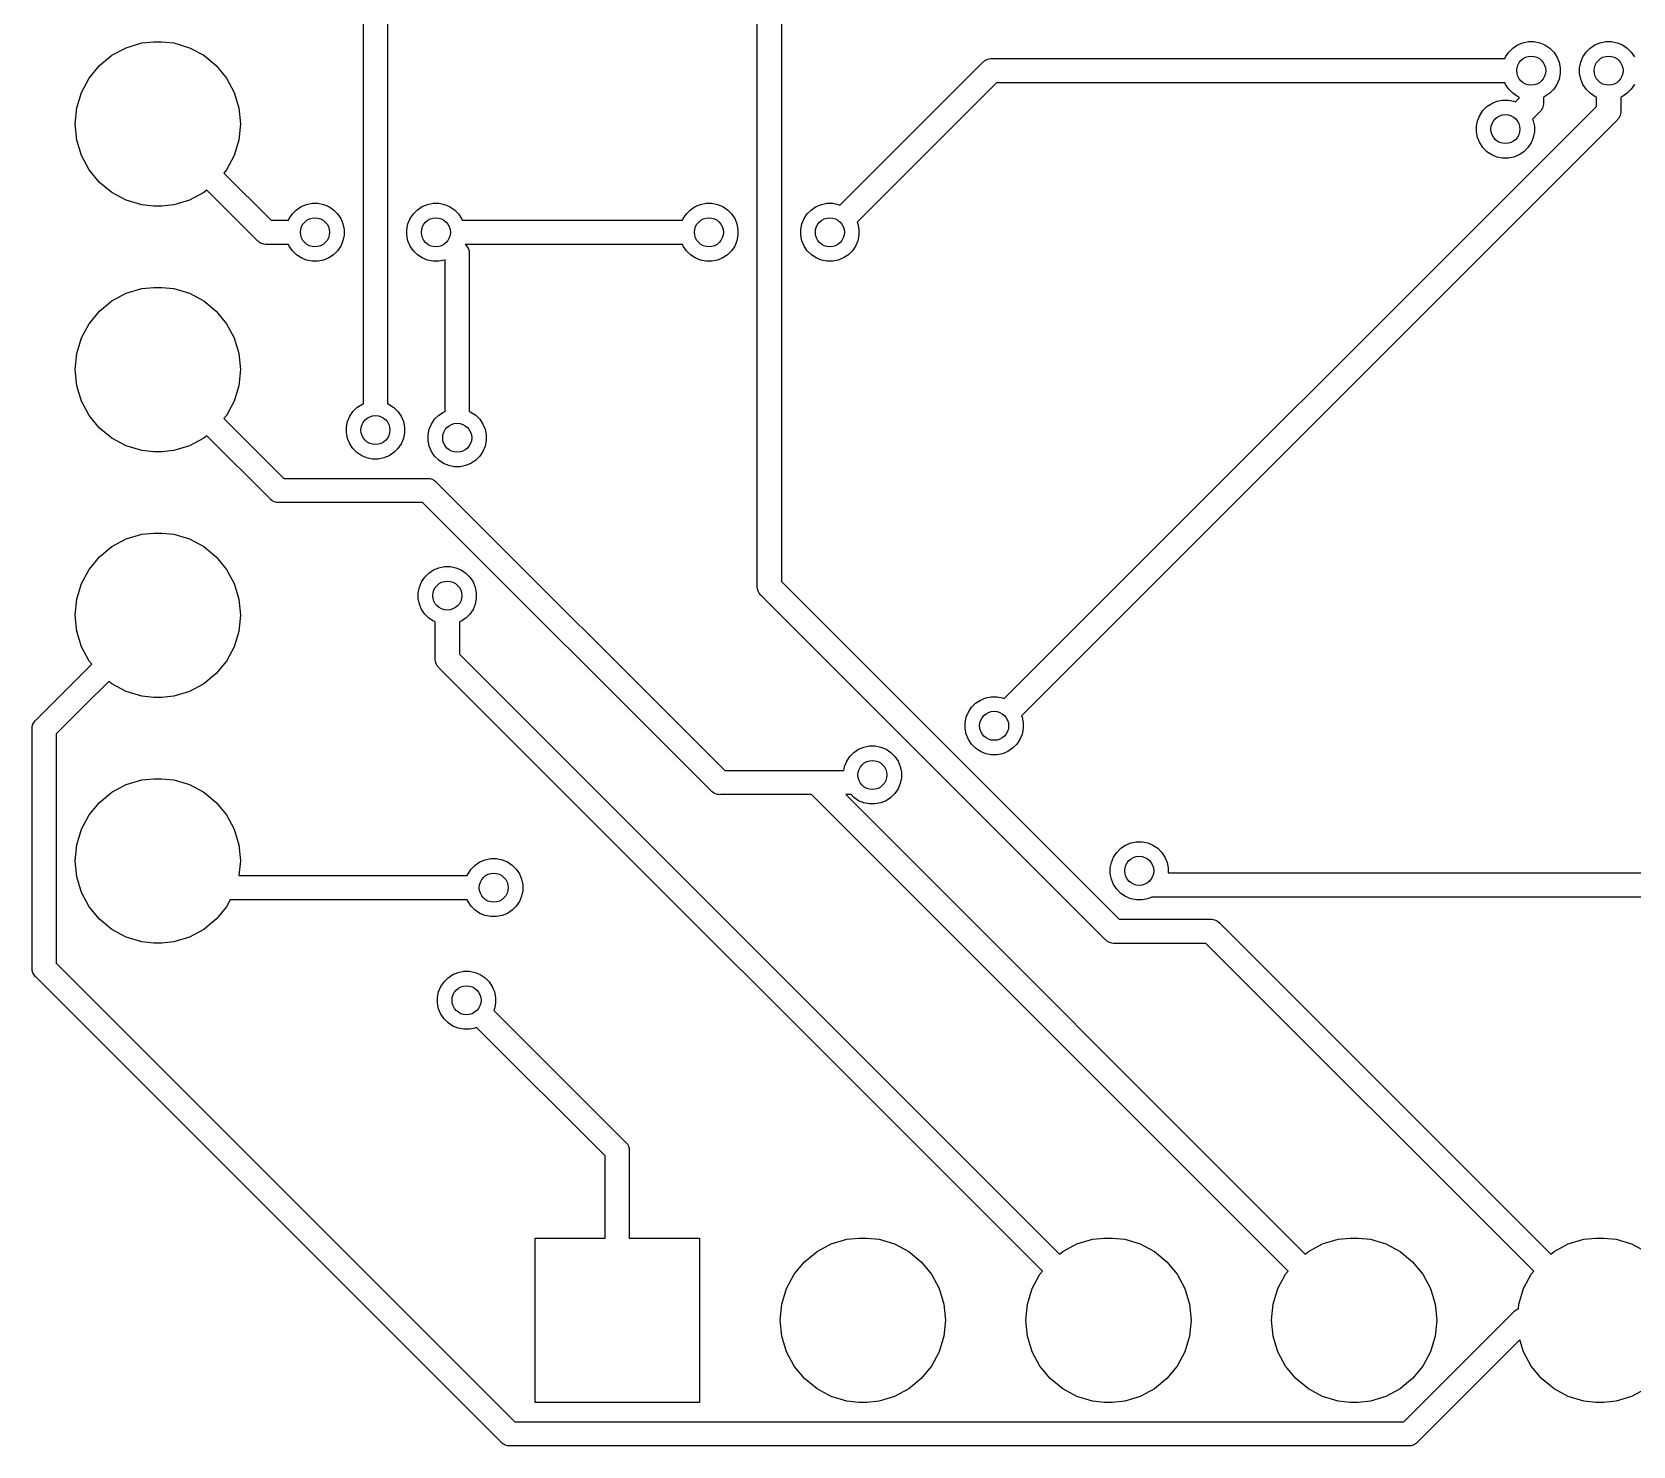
# Model space of a CAD drawing. Extents: x 0.8 to 4.31, y -4.31 to -0.81.
# Drawn here: x 0.805 to 1.457, y -4.313 to -3.737 of the extents above; entities that cross this region are included whole.
import ezdxf

# ---------------------------------------------------------------- set-up
doc = ezdxf.new("R2010")
doc.units = 0
doc.header["$MEASUREMENT"] = 0
doc.layers.add('BLACK', color=7, linetype='CONTINUOUS')

msp = doc.modelspace()

# ---------------------------------------------------------------- linework, layer by layer
at = {"layer": 'BLACK', "linetype": 'CONTINUOUS'}
for p, q in [((1.10033, -3.96288), (1.10033, -3.57596)), ((1.11017, -3.58064), (1.11017, -3.96108)), ((0.939961, -3.88866), (0.939961, -3.64197)), ((0.949803, -3.64665), (0.949803, -3.88866)), ((0.832522, -3.75103), (0.837617, -3.74684)), ((0.837617, -3.74684), (0.843431, -3.74374)), ((0.843431, -3.74374), (0.849739, -3.74182)), ((0.849739, -3.74182), (0.854656, -3.74134)), ((0.854656, -3.74134), (0.857943, -3.74134)), ((0.857943, -3.74134), (0.862859, -3.74182)), ((0.862859, -3.74182), (0.869168, -3.74374)), ((0.869168, -3.74374), (0.874981, -3.74684)), ((0.874981, -3.74684), (0.880077, -3.75103)), ((1.40489, -3.74749), (1.40618, -3.74556)), ((1.40618, -3.74556), (1.40783, -3.74391)), ((1.40783, -3.74391), (1.40976, -3.74262)), ((1.40976, -3.74262), (1.41191, -3.74173)), ((1.41191, -3.74173), (1.41419, -3.74128)), ((1.41419, -3.74128), (1.41652, -3.74128)), ((1.41652, -3.74128), (1.4188, -3.74173)), ((1.4188, -3.74173), (1.42095, -3.74262)), ((1.42095, -3.74262), (1.42288, -3.74391)), ((1.42288, -3.74391), (1.42453, -3.74556)), ((1.42453, -3.74556), (1.42582, -3.74749)), ((1.43638, -3.74749), (1.43768, -3.74556)), ((1.43768, -3.74556), (1.43932, -3.74391)), ((1.43932, -3.74391), (1.44126, -3.74262)), ((1.44126, -3.74262), (1.44341, -3.74173)), ((1.44341, -3.74173), (1.44569, -3.74128)), ((1.44569, -3.74128), (1.44801, -3.74128)), ((1.44801, -3.74128), (1.4503, -3.74173)), ((1.4503, -3.74173), (1.45244, -3.74262)), ((1.45244, -3.74262), (1.45438, -3.74391)), ((1.45438, -3.74391), (1.45602, -3.74556)), ((1.45602, -3.74556), (1.45732, -3.74749)), ((0.82834, -3.75612), (0.832522, -3.75103)), ((0.880077, -3.75103), (0.884259, -3.75612)), ((1.13397, -3.80782), (1.19201, -3.74978)), ((1.19201, -3.74978), (1.19217, -3.74959)), ((1.19217, -3.74959), (1.19236, -3.74944)), ((1.19236, -3.74944), (1.19292, -3.74898)), ((1.19236, -3.74944), (1.19236, -3.74944)), ((1.19292, -3.74898), (1.19377, -3.74852)), ((1.19292, -3.74898), (1.19292, -3.74898)), ((1.19292, -3.74898), (1.19292, -3.74898)), ((1.19377, -3.74852), (1.1947, -3.74824)), ((1.1947, -3.74824), (1.19542, -3.74817)), ((1.19542, -3.74817), (1.19566, -3.74814)), ((1.19542, -3.74817), (1.19542, -3.74817)), ((1.19566, -3.74814), (1.19591, -3.74817)), ((1.19591, -3.74817), (1.40461, -3.74817)), ((1.40461, -3.74817), (1.40489, -3.74749)), ((1.42582, -3.74749), (1.42671, -3.74964)), ((1.42671, -3.74964), (1.42717, -3.75192)), ((1.42717, -3.75192), (1.42717, -3.75425)), ((1.43504, -3.75192), (1.43549, -3.74964)), ((1.43504, -3.75425), (1.43504, -3.75192)), ((1.43549, -3.74964), (1.43638, -3.74749)), ((0.825232, -3.76193), (0.82834, -3.75612)), ((0.884259, -3.75612), (0.887366, -3.76193)), ((1.1977, -3.75801), (1.14093, -3.81478)), ((1.40461, -3.75801), (1.1977, -3.75801)), ((1.40489, -3.75868), (1.40461, -3.75801)), ((1.40618, -3.76062), (1.40489, -3.75868)), ((1.42582, -3.75868), (1.42453, -3.76062)), ((1.42671, -3.75653), (1.42582, -3.75868)), ((1.42717, -3.75425), (1.42671, -3.75653)), ((1.43549, -3.75653), (1.43504, -3.75425)), ((1.43638, -3.75868), (1.43549, -3.75653)), ((1.43768, -3.76062), (1.43638, -3.75868)), ((1.45732, -3.75868), (1.45602, -3.76062)), ((0.823319, -3.76824), (0.825232, -3.76193)), ((0.887366, -3.76193), (0.88928, -3.76824)), ((1.39732, -3.76772), (1.39925, -3.76643)), ((1.39925, -3.76643), (1.4014, -3.76553)), ((1.4014, -3.76553), (1.40368, -3.76508)), ((1.40368, -3.76508), (1.40601, -3.76508)), ((1.40601, -3.76508), (1.40829, -3.76553)), ((1.40783, -3.76226), (1.40618, -3.76062)), ((1.40976, -3.76355), (1.40783, -3.76226)), ((1.40829, -3.76553), (1.40896, -3.76581)), ((1.40896, -3.76581), (1.41043, -3.76434)), ((1.41043, -3.76383), (1.40976, -3.76355)), ((1.41043, -3.76434), (1.41043, -3.76383)), ((1.42028, -3.76662), (1.4202, -3.76735)), ((1.42095, -3.76355), (1.42028, -3.76383)), ((1.42028, -3.76383), (1.42028, -3.76614)), ((1.42028, -3.76614), (1.4203, -3.76638)), ((1.4203, -3.76638), (1.42028, -3.76662)), ((1.42028, -3.76662), (1.42028, -3.76662)), ((1.42288, -3.76226), (1.42095, -3.76355)), ((1.42453, -3.76062), (1.42288, -3.76226)), ((1.43932, -3.76226), (1.43768, -3.76062)), ((1.44126, -3.76355), (1.43932, -3.76226)), ((1.44193, -3.76383), (1.44126, -3.76355)), ((1.44193, -3.76765), (1.44193, -3.76383)), ((1.45244, -3.76355), (1.45177, -3.76383)), ((1.45177, -3.76383), (1.45177, -3.76944)), ((1.45438, -3.76226), (1.45244, -3.76355)), ((1.45602, -3.76062), (1.45438, -3.76226)), ((0.822673, -3.7748), (0.823319, -3.76824)), ((0.88928, -3.76824), (0.889926, -3.7748)), ((1.20085, -4.00873), (1.44193, -3.76765)), ((1.39349, -3.77345), (1.39438, -3.7713)), ((1.39438, -3.7713), (1.39567, -3.76936)), ((1.39567, -3.76936), (1.39732, -3.76772)), ((1.41866, -3.77003), (1.41592, -3.77277)), ((1.41592, -3.77277), (1.4162, -3.77345)), ((1.41885, -3.76988), (1.41866, -3.77003)), ((1.419, -3.76969), (1.41885, -3.76988)), ((1.41947, -3.76913), (1.419, -3.76969)), ((1.41992, -3.76828), (1.41947, -3.76913)), ((1.42001, -3.76798), (1.41992, -3.76828)), ((1.4202, -3.76735), (1.42001, -3.76798)), ((1.4505, -3.77299), (1.45035, -3.77318)), ((1.45096, -3.77243), (1.4505, -3.77299)), ((1.45142, -3.77158), (1.45096, -3.77243)), ((1.45149, -3.77133), (1.45142, -3.77158)), ((1.4517, -3.77065), (1.45149, -3.77133)), ((1.45177, -3.76993), (1.4517, -3.77065)), ((1.45177, -3.76944), (1.4518, -3.76969)), ((1.4518, -3.76969), (1.45177, -3.76993)), ((1.45177, -3.76993), (1.45177, -3.76993)), ((0.823319, -3.78136), (0.822673, -3.7748)), ((0.889926, -3.7748), (0.88928, -3.78136)), ((1.45016, -3.77334), (1.20781, -4.01569)), ((1.39303, -3.77573), (1.39349, -3.77345)), ((1.39303, -3.77806), (1.39303, -3.77573)), ((1.39349, -3.78034), (1.39303, -3.77806)), ((1.4162, -3.77345), (1.41666, -3.77573)), ((1.41666, -3.77806), (1.4162, -3.78034)), ((1.41666, -3.77573), (1.41666, -3.77806)), ((1.45035, -3.77318), (1.45016, -3.77334)), ((0.825232, -3.78767), (0.823319, -3.78136)), ((0.88928, -3.78136), (0.887366, -3.78767)), ((1.39438, -3.78249), (1.39349, -3.78034)), ((1.39567, -3.78442), (1.39438, -3.78249)), ((1.39732, -3.78607), (1.39567, -3.78442)), ((1.39925, -3.78736), (1.39732, -3.78607)), ((1.41237, -3.78607), (1.41044, -3.78736)), ((1.41402, -3.78442), (1.41237, -3.78607)), ((1.41531, -3.78249), (1.41402, -3.78442)), ((1.4162, -3.78034), (1.41531, -3.78249)), ((0.82834, -3.79348), (0.825232, -3.78767)), ((0.887366, -3.78767), (0.884259, -3.79348)), ((1.4014, -3.78825), (1.39925, -3.78736)), ((1.40368, -3.7887), (1.4014, -3.78825)), ((1.40601, -3.7887), (1.40368, -3.7887)), ((1.40829, -3.78825), (1.40601, -3.7887)), ((1.41044, -3.78736), (1.40829, -3.78825)), ((0.832522, -3.79858), (0.82834, -3.79348)), ((0.837617, -3.80276), (0.832522, -3.79858)), ((0.884259, -3.79348), (0.883214, -3.79476)), ((0.883214, -3.79476), (0.902432, -3.81398)), ((0.843431, -3.80587), (0.837617, -3.80276)), ((0.874981, -3.80276), (0.869168, -3.80587)), ((0.876254, -3.80172), (0.874981, -3.80276)), ((0.896743, -3.82221), (0.876254, -3.80172)), ((0.849739, -3.80778), (0.843431, -3.80587)), ((0.854656, -3.80827), (0.849739, -3.80778)), ((0.857943, -3.80827), (0.854656, -3.80827)), ((0.862859, -3.80778), (0.857943, -3.80827)), ((0.869168, -3.80587), (0.862859, -3.80778)), ((0.909809, -3.8133), (0.911101, -3.81137)), ((0.911101, -3.81137), (0.912746, -3.80972)), ((0.912746, -3.80972), (0.914681, -3.80843)), ((0.914681, -3.80843), (0.91683, -3.80754)), ((0.91683, -3.80754), (0.919112, -3.80709)), ((0.919112, -3.80709), (0.921439, -3.80709)), ((0.921439, -3.80709), (0.923721, -3.80754)), ((0.923721, -3.80754), (0.92587, -3.80843)), ((0.92587, -3.80843), (0.927805, -3.80972)), ((0.927805, -3.80972), (0.92945, -3.81137)), ((0.92945, -3.81137), (0.930742, -3.8133)), ((0.959021, -3.8133), (0.960314, -3.81137)), ((0.960314, -3.81137), (0.961959, -3.80972)), ((0.961959, -3.80972), (0.963894, -3.80843)), ((0.963894, -3.80843), (0.966043, -3.80754)), ((0.966043, -3.80754), (0.968325, -3.80709)), ((0.968325, -3.80709), (0.970651, -3.80709)), ((0.970651, -3.80709), (0.972933, -3.80754)), ((0.972933, -3.80754), (0.975083, -3.80843)), ((0.975083, -3.80843), (0.977017, -3.80972)), ((0.977017, -3.80972), (0.978662, -3.81137)), ((0.978662, -3.81137), (0.979955, -3.8133)), ((1.07017, -3.8133), (1.07147, -3.81137)), ((1.07147, -3.81137), (1.07311, -3.80972)), ((1.07311, -3.80972), (1.07505, -3.80843)), ((1.07505, -3.80843), (1.0772, -3.80754)), ((1.0772, -3.80754), (1.07948, -3.80709)), ((1.07948, -3.80709), (1.0818, -3.80709)), ((1.0818, -3.80709), (1.08409, -3.80754)), ((1.08409, -3.80754), (1.08624, -3.80843)), ((1.08624, -3.80843), (1.08817, -3.80972)), ((1.08817, -3.80972), (1.08982, -3.81137)), ((1.08982, -3.81137), (1.09111, -3.8133)), ((1.11939, -3.8133), (1.12068, -3.81137)), ((1.12068, -3.81137), (1.12232, -3.80972)), ((1.12232, -3.80972), (1.12426, -3.80843)), ((1.12426, -3.80843), (1.12641, -3.80754)), ((1.12641, -3.80754), (1.12869, -3.80709)), ((1.12869, -3.80709), (1.13102, -3.80709)), ((1.13102, -3.80709), (1.1333, -3.80754)), ((1.1333, -3.80754), (1.13397, -3.80782)), ((0.902432, -3.81398), (0.90953, -3.81398)), ((0.90953, -3.81398), (0.909809, -3.8133)), ((0.930742, -3.8133), (0.931633, -3.81545)), ((0.931633, -3.81545), (0.932087, -3.81773)), ((0.932087, -3.81773), (0.932087, -3.82006)), ((0.957677, -3.81773), (0.958131, -3.81545)), ((0.957677, -3.82006), (0.957677, -3.81773)), ((0.958131, -3.81545), (0.959021, -3.8133)), ((0.979955, -3.8133), (0.980234, -3.81398)), ((0.980234, -3.81398), (1.0699, -3.81398)), ((1.0699, -3.81398), (1.07017, -3.8133)), ((1.09111, -3.8133), (1.092, -3.81545)), ((1.092, -3.81545), (1.09245, -3.81773)), ((1.09245, -3.81773), (1.09245, -3.82006)), ((1.11804, -3.81773), (1.1185, -3.81545)), ((1.11804, -3.82006), (1.11804, -3.81773)), ((1.1185, -3.81545), (1.11939, -3.8133)), ((1.14093, -3.81478), (1.14121, -3.81545)), ((1.14121, -3.81545), (1.14166, -3.81773)), ((1.14166, -3.81773), (1.14166, -3.82006)), ((0.896897, -3.82239), (0.896743, -3.82221)), ((0.897084, -3.82255), (0.896897, -3.82239)), ((0.897085, -3.82255), (0.897084, -3.82255)), ((0.897646, -3.82301), (0.897085, -3.82255)), ((0.898161, -3.82328), (0.897646, -3.82301)), ((0.898501, -3.82347), (0.898161, -3.82328)), ((0.899429, -3.82375), (0.898501, -3.82347)), ((0.900152, -3.82382), (0.899429, -3.82375)), ((0.900153, -3.82382), (0.900152, -3.82382)), ((0.900394, -3.82384), (0.900153, -3.82382)), ((0.900635, -3.82382), (0.900394, -3.82384)), ((0.90953, -3.82382), (0.900635, -3.82382)), ((0.909809, -3.82449), (0.90953, -3.82382)), ((0.911101, -3.82643), (0.909809, -3.82449)), ((0.930742, -3.82449), (0.92945, -3.82643)), ((0.931633, -3.82234), (0.930742, -3.82449)), ((0.932087, -3.82006), (0.931633, -3.82234)), ((0.958131, -3.82234), (0.957677, -3.82006)), ((0.959021, -3.82449), (0.958131, -3.82234)), ((0.960314, -3.82643), (0.959021, -3.82449)), ((1.0699, -3.82382), (0.981369, -3.82382)), ((0.981369, -3.82382), (0.981466, -3.82392)), ((0.981466, -3.82392), (0.981654, -3.82407)), ((0.981654, -3.82407), (0.981808, -3.82426)), ((0.981808, -3.82426), (0.981808, -3.82426)), ((0.981808, -3.82426), (0.982269, -3.82482)), ((0.982269, -3.82482), (0.982496, -3.82524)), ((0.982496, -3.82524), (0.982726, -3.82567)), ((1.07017, -3.82449), (1.0699, -3.82382)), ((1.07147, -3.82643), (1.07017, -3.82449)), ((1.09111, -3.82449), (1.08982, -3.82643)), ((1.092, -3.82234), (1.09111, -3.82449)), ((1.09245, -3.82006), (1.092, -3.82234)), ((1.1185, -3.82234), (1.11804, -3.82006)), ((1.11939, -3.82449), (1.1185, -3.82234)), ((1.12068, -3.82643), (1.11939, -3.82449)), ((1.14032, -3.82449), (1.13903, -3.82643)), ((1.14121, -3.82234), (1.14032, -3.82449)), ((1.14166, -3.82006), (1.14121, -3.82234)), ((0.912746, -3.82807), (0.911101, -3.82643)), ((0.914681, -3.82936), (0.912746, -3.82807)), ((0.91683, -3.83025), (0.914681, -3.82936)), ((0.919112, -3.83071), (0.91683, -3.83025)), ((0.921439, -3.83071), (0.919112, -3.83071)), ((0.923721, -3.83025), (0.921439, -3.83071)), ((0.92587, -3.82936), (0.923721, -3.83025)), ((0.927805, -3.82807), (0.92587, -3.82936)), ((0.92945, -3.82643), (0.927805, -3.82807)), ((0.961959, -3.82807), (0.960314, -3.82643)), ((0.963894, -3.82936), (0.961959, -3.82807)), ((0.966043, -3.83025), (0.963894, -3.82936)), ((0.968325, -3.83071), (0.966043, -3.83025)), ((0.970651, -3.83071), (0.968325, -3.83071)), ((0.972933, -3.83025), (0.970651, -3.83071)), ((0.973236, -3.83013), (0.972933, -3.83025)), ((0.973236, -3.8918), (0.973236, -3.83013)), ((0.982726, -3.82567), (0.983007, -3.8266)), ((0.983007, -3.8266), (0.983078, -3.82733)), ((0.983078, -3.82733), (0.983078, -3.82733)), ((0.983078, -3.82733), (0.983102, -3.82757)), ((0.983102, -3.82757), (0.983078, -3.82781)), ((0.983078, -3.82781), (0.983078, -3.8918)), ((1.07311, -3.82807), (1.07147, -3.82643)), ((1.07505, -3.82936), (1.07311, -3.82807)), ((1.0772, -3.83025), (1.07505, -3.82936)), ((1.07948, -3.83071), (1.0772, -3.83025)), ((1.0818, -3.83071), (1.07948, -3.83071)), ((1.08409, -3.83025), (1.0818, -3.83071)), ((1.08624, -3.82936), (1.08409, -3.83025)), ((1.08817, -3.82807), (1.08624, -3.82936)), ((1.08982, -3.82643), (1.08817, -3.82807)), ((1.12232, -3.82807), (1.12068, -3.82643)), ((1.12426, -3.82936), (1.12232, -3.82807)), ((1.12641, -3.83025), (1.12426, -3.82936)), ((1.12869, -3.83071), (1.12641, -3.83025)), ((1.13102, -3.83071), (1.12869, -3.83071)), ((1.1333, -3.83025), (1.13102, -3.83071)), ((1.13545, -3.82936), (1.1333, -3.83025)), ((1.13738, -3.82807), (1.13545, -3.82936)), ((1.13903, -3.82643), (1.13738, -3.82807)), ((0.837617, -3.84684), (0.843431, -3.84374)), ((0.843431, -3.84374), (0.849739, -3.84182)), ((0.849739, -3.84182), (0.854656, -3.84134)), ((0.854656, -3.84134), (0.857943, -3.84134)), ((0.857943, -3.84134), (0.862859, -3.84182)), ((0.862859, -3.84182), (0.869168, -3.84374)), ((0.869168, -3.84374), (0.874981, -3.84684)), ((0.82834, -3.85612), (0.832522, -3.85103)), ((0.832522, -3.85103), (0.837617, -3.84684)), ((0.874981, -3.84684), (0.880077, -3.85103)), ((0.880077, -3.85103), (0.884259, -3.85612)), ((0.825232, -3.86193), (0.82834, -3.85612)), ((0.884259, -3.85612), (0.887366, -3.86193)), ((0.823319, -3.86824), (0.825232, -3.86193)), ((0.887366, -3.86193), (0.88928, -3.86824)), ((0.822673, -3.8748), (0.823319, -3.86824)), ((0.88928, -3.86824), (0.889926, -3.8748)), ((0.823319, -3.88136), (0.822673, -3.8748)), ((0.889926, -3.8748), (0.88928, -3.88136)), ((0.825232, -3.88767), (0.823319, -3.88136)), ((0.88928, -3.88136), (0.887366, -3.88767)), ((0.82834, -3.89349), (0.825232, -3.88767)), ((0.887366, -3.88767), (0.884259, -3.89349)), ((0.935708, -3.89188), (0.937353, -3.89024)), ((0.937353, -3.89024), (0.939287, -3.88894)), ((0.939287, -3.88894), (0.939961, -3.88866)), ((0.949803, -3.88866), (0.950476, -3.88894)), ((0.950476, -3.88894), (0.952411, -3.89024)), ((0.952411, -3.89024), (0.954056, -3.89188)), ((0.832522, -3.89858), (0.82834, -3.89349)), ((0.884259, -3.89349), (0.883214, -3.89476)), ((0.883214, -3.89476), (0.90755, -3.91909)), ((0.933071, -3.89825), (0.933525, -3.89596)), ((0.933525, -3.89596), (0.934415, -3.89381)), ((0.934415, -3.89381), (0.935708, -3.89188)), ((0.954056, -3.89188), (0.955349, -3.89381)), ((0.955349, -3.89381), (0.956239, -3.89596)), ((0.956239, -3.89596), (0.956693, -3.89825)), ((0.9668, -3.8991), (0.96769, -3.89695)), ((0.96769, -3.89695), (0.968983, -3.89501)), ((0.968983, -3.89501), (0.970628, -3.89337)), ((0.970628, -3.89337), (0.972563, -3.89208)), ((0.972563, -3.89208), (0.973236, -3.8918)), ((0.983078, -3.8918), (0.983752, -3.89208)), ((0.983752, -3.89208), (0.985686, -3.89337)), ((0.985686, -3.89337), (0.987331, -3.89501)), ((0.987331, -3.89501), (0.988624, -3.89695)), ((0.988624, -3.89695), (0.989514, -3.8991)), ((0.837617, -3.90276), (0.832522, -3.89858)), ((0.843431, -3.90587), (0.837617, -3.90276)), ((0.874981, -3.90276), (0.869168, -3.90587)), ((0.876254, -3.90172), (0.874981, -3.90276)), ((0.901861, -3.92732), (0.876254, -3.90172)), ((0.933071, -3.90057), (0.933071, -3.89825)), ((0.933525, -3.90285), (0.933071, -3.90057)), ((0.934415, -3.905), (0.933525, -3.90285)), ((0.956239, -3.90285), (0.955349, -3.905)), ((0.956693, -3.90057), (0.956239, -3.90285)), ((0.956693, -3.89825), (0.956693, -3.90057)), ((0.966346, -3.90138), (0.9668, -3.8991)), ((0.966346, -3.90371), (0.966346, -3.90138)), ((0.989514, -3.8991), (0.989968, -3.90138)), ((0.989968, -3.90138), (0.989968, -3.90371)), ((0.849739, -3.90778), (0.843431, -3.90587)), ((0.854656, -3.90827), (0.849739, -3.90778)), ((0.857943, -3.90827), (0.854656, -3.90827)), ((0.862859, -3.90778), (0.857943, -3.90827)), ((0.869168, -3.90587), (0.862859, -3.90778)), ((0.935708, -3.90694), (0.934415, -3.905)), ((0.937353, -3.90858), (0.935708, -3.90694)), ((0.939287, -3.90988), (0.937353, -3.90858)), ((0.941437, -3.91077), (0.939287, -3.90988)), ((0.950476, -3.90988), (0.948327, -3.91077)), ((0.952411, -3.90858), (0.950476, -3.90988)), ((0.954056, -3.90694), (0.952411, -3.90858)), ((0.955349, -3.905), (0.954056, -3.90694)), ((0.9668, -3.90599), (0.966346, -3.90371)), ((0.96769, -3.90814), (0.9668, -3.90599)), ((0.968983, -3.91007), (0.96769, -3.90814)), ((0.988624, -3.90814), (0.987331, -3.91007)), ((0.989514, -3.90599), (0.988624, -3.90814)), ((0.989968, -3.90371), (0.989514, -3.90599)), ((0.943719, -3.91122), (0.941437, -3.91077)), ((0.946045, -3.91122), (0.943719, -3.91122)), ((0.948327, -3.91077), (0.946045, -3.91122)), ((0.970628, -3.91172), (0.968983, -3.91007)), ((0.972563, -3.91301), (0.970628, -3.91172)), ((0.974712, -3.9139), (0.972563, -3.91301)), ((0.976994, -3.91435), (0.974712, -3.9139)), ((0.97932, -3.91435), (0.976994, -3.91435)), ((0.981602, -3.9139), (0.97932, -3.91435)), ((0.983752, -3.91301), (0.981602, -3.9139)), ((0.985686, -3.91172), (0.983752, -3.91301)), ((0.987331, -3.91007), (0.985686, -3.91172)), ((0.90755, -3.91909), (0.965901, -3.91909)), ((0.965901, -3.91909), (0.966142, -3.91907)), ((0.966142, -3.91907), (0.966383, -3.91909)), ((0.966383, -3.91909), (0.966383, -3.91909)), ((0.966383, -3.91909), (0.967106, -3.91917)), ((0.967106, -3.91917), (0.968034, -3.91945)), ((0.968034, -3.91945), (0.968889, -3.9199)), ((0.968889, -3.9199), (0.969638, -3.92052)), ((0.969638, -3.92052), (0.969792, -3.92071)), ((0.969792, -3.92071), (1.08708, -4.03799)), ((0.902015, -3.92751), (0.901861, -3.92732)), ((0.902203, -3.92767), (0.902015, -3.92751)), ((0.902764, -3.92813), (0.902203, -3.92767)), ((0.903619, -3.92858), (0.902764, -3.92813)), ((0.904547, -3.92887), (0.903619, -3.92858)), ((0.90527, -3.92894), (0.904547, -3.92887)), ((0.905271, -3.92894), (0.90527, -3.92894)), ((0.905512, -3.92896), (0.905271, -3.92894)), ((0.905753, -3.92894), (0.905512, -3.92896)), ((0.964103, -3.92894), (0.905753, -3.92894)), ((1.08139, -4.04622), (0.964103, -3.92894)), ((0.843431, -3.94374), (0.849739, -3.94182)), ((0.849739, -3.94182), (0.854656, -3.94134)), ((0.854656, -3.94134), (0.857943, -3.94134)), ((0.857943, -3.94134), (0.862859, -3.94182)), ((0.862859, -3.94182), (0.869168, -3.94374)), ((0.832522, -3.95103), (0.837617, -3.94684)), ((0.837617, -3.94684), (0.843431, -3.94374)), ((0.869168, -3.94374), (0.874981, -3.94684)), ((0.874981, -3.94684), (0.880077, -3.95103)), ((0.82834, -3.95612), (0.832522, -3.95103)), ((0.880077, -3.95103), (0.884259, -3.95612)), ((0.968542, -3.95634), (0.970691, -3.95545)), ((0.970691, -3.95545), (0.972973, -3.955)), ((0.972973, -3.955), (0.975299, -3.955)), ((0.975299, -3.955), (0.977581, -3.95545)), ((0.977581, -3.95545), (0.979731, -3.95634)), ((0.823319, -3.96824), (0.825232, -3.96193)), ((0.825232, -3.96193), (0.82834, -3.95612)), ((0.884259, -3.95612), (0.887366, -3.96193)), ((0.887366, -3.96193), (0.88928, -3.96824)), ((0.962779, -3.96336), (0.963669, -3.96121)), ((0.963669, -3.96121), (0.964962, -3.95928)), ((0.964962, -3.95928), (0.966607, -3.95763)), ((0.966607, -3.95763), (0.968542, -3.95634)), ((0.979731, -3.95634), (0.981665, -3.95763)), ((0.981665, -3.95763), (0.98331, -3.95928)), ((0.98331, -3.95928), (0.984603, -3.96121)), ((0.984603, -3.96121), (0.985493, -3.96336)), ((1.11017, -3.96108), (1.24763, -4.09855)), ((0.822673, -3.9748), (0.823319, -3.96824)), ((0.88928, -3.96824), (0.889926, -3.9748)), ((0.962325, -3.96565), (0.962779, -3.96336)), ((0.962325, -3.96797), (0.962325, -3.96565)), ((0.962779, -3.97025), (0.962325, -3.96797)), ((0.985493, -3.96336), (0.985947, -3.96565)), ((0.985947, -3.96797), (0.985493, -3.97025)), ((0.985947, -3.96565), (0.985947, -3.96797)), ((1.1003, -3.96312), (1.10033, -3.96288)), ((1.10033, -3.96336), (1.1003, -3.96312)), ((1.1004, -3.96409), (1.10033, -3.96336)), ((1.10033, -3.96336), (1.10033, -3.96336)), ((1.10068, -3.96501), (1.1004, -3.96409)), ((1.10114, -3.96587), (1.10068, -3.96501)), ((1.10175, -3.96662), (1.10114, -3.96587)), ((1.10194, -3.96677), (1.10175, -3.96662)), ((1.24194, -4.10678), (1.10194, -3.96677)), ((0.823319, -3.98136), (0.822673, -3.9748)), ((0.889926, -3.9748), (0.88928, -3.98136)), ((0.963669, -3.9724), (0.962779, -3.97025)), ((0.964962, -3.97434), (0.963669, -3.9724)), ((0.966607, -3.97598), (0.964962, -3.97434)), ((0.98331, -3.97434), (0.981665, -3.97598)), ((0.984603, -3.9724), (0.98331, -3.97434)), ((0.985493, -3.97025), (0.984603, -3.9724)), ((0.825232, -3.98767), (0.823319, -3.98136)), ((0.88928, -3.98136), (0.887366, -3.98767)), ((0.968542, -3.97728), (0.966607, -3.97598)), ((0.969215, -3.97755), (0.968542, -3.97728)), ((0.969215, -3.9924), (0.969215, -3.97755)), ((0.979731, -3.97728), (0.979057, -3.97755)), ((0.979057, -3.97755), (0.979057, -3.9906)), ((0.981665, -3.97598), (0.979731, -3.97728)), ((0.82834, -3.99348), (0.825232, -3.98767)), ((0.887366, -3.98767), (0.884259, -3.99348)), ((0.829385, -3.99476), (0.82834, -3.99348)), ((0.884259, -3.99348), (0.880077, -3.99858)), ((0.969191, -3.99264), (0.969215, -3.9924)), ((0.969215, -3.99288), (0.969191, -3.99264)), ((0.969286, -3.9936), (0.969215, -3.99288)), ((0.969215, -3.99288), (0.969215, -3.99288)), ((0.969568, -3.99453), (0.969286, -3.9936)), ((0.970024, -3.99539), (0.969568, -3.99453)), ((0.979057, -3.9906), (1.22335, -4.2349)), ((0.819526, -4.00462), (0.829385, -3.99476)), ((0.880077, -3.99858), (0.874981, -4.00276)), ((0.970639, -3.99614), (0.970024, -3.99539)), ((0.970827, -3.99629), (0.970639, -3.99614)), ((1.21639, -4.24186), (0.970827, -3.99629)), ((0.80673, -4.01741), (0.819526, -4.00462)), ((0.819526, -4.00462), (0.819526, -4.00462)), ((0.836344, -4.00172), (0.826486, -4.01158)), ((0.837617, -4.00276), (0.836344, -4.00172)), ((0.843431, -4.00587), (0.837617, -4.00276)), ((0.849739, -4.00778), (0.843431, -4.00587)), ((0.869168, -4.00587), (0.862859, -4.00778)), ((0.874981, -4.00276), (0.869168, -4.00587)), ((0.826485, -4.01158), (0.814961, -4.0231)), ((0.826486, -4.01158), (0.826485, -4.01158)), ((0.854656, -4.00827), (0.849739, -4.00778)), ((0.857943, -4.00827), (0.854656, -4.00827)), ((0.862859, -4.00778), (0.857943, -4.00827)), ((1.18537, -4.01636), (1.18626, -4.01421)), ((1.18626, -4.01421), (1.18756, -4.01228)), ((1.18756, -4.01228), (1.1892, -4.01063)), ((1.1892, -4.01063), (1.19114, -4.00934)), ((1.19114, -4.00934), (1.19328, -4.00845)), ((1.19328, -4.00845), (1.19557, -4.00799)), ((1.19557, -4.00799), (1.19789, -4.00799)), ((1.19789, -4.00799), (1.20018, -4.00845)), ((1.20018, -4.00845), (1.20085, -4.00873)), ((0.805094, -4.02106), (0.805189, -4.0201)), ((0.805189, -4.0201), (0.805471, -4.01917)), ((0.805471, -4.01917), (0.805928, -4.01832)), ((0.805928, -4.01832), (0.806389, -4.01775)), ((0.806389, -4.01775), (0.806543, -4.01757)), ((0.806389, -4.01775), (0.806389, -4.01775)), ((0.806543, -4.01757), (0.80673, -4.01741)), ((1.18492, -4.01864), (1.18537, -4.01636)), ((1.18492, -4.02097), (1.18492, -4.01864)), ((1.20781, -4.01569), (1.20809, -4.01636)), ((1.20809, -4.01636), (1.20854, -4.01864)), ((1.20854, -4.01864), (1.20854, -4.02097)), ((0.805118, -4.0213), (0.805094, -4.02106)), ((0.805118, -4.11826), (0.805118, -4.0213)), ((0.814961, -4.0231), (0.814961, -4.11647)), ((1.18537, -4.02325), (1.18492, -4.02097)), ((1.18626, -4.0254), (1.18537, -4.02325)), ((1.18756, -4.02733), (1.18626, -4.0254)), ((1.2072, -4.0254), (1.2059, -4.02733)), ((1.20809, -4.02325), (1.2072, -4.0254)), ((1.20854, -4.02097), (1.20809, -4.02325)), ((1.1367, -4.03425), (1.13799, -4.03231)), ((1.13799, -4.03231), (1.13964, -4.03067)), ((1.13964, -4.03067), (1.14157, -4.02937)), ((1.14157, -4.02937), (1.14372, -4.02848)), ((1.14372, -4.02848), (1.146, -4.02803)), ((1.146, -4.02803), (1.14833, -4.02803)), ((1.14833, -4.02803), (1.15061, -4.02848)), ((1.15061, -4.02848), (1.15276, -4.02937)), ((1.15276, -4.02937), (1.1547, -4.03067)), ((1.1547, -4.03067), (1.15634, -4.03231)), ((1.15634, -4.03231), (1.15763, -4.03425)), ((1.1892, -4.02898), (1.18756, -4.02733)), ((1.19114, -4.03027), (1.1892, -4.02898)), ((1.19328, -4.03116), (1.19114, -4.03027)), ((1.19557, -4.03162), (1.19328, -4.03116)), ((1.19789, -4.03162), (1.19557, -4.03162)), ((1.20018, -4.03116), (1.19789, -4.03162)), ((1.20232, -4.03027), (1.20018, -4.03116)), ((1.20426, -4.02898), (1.20232, -4.03027)), ((1.2059, -4.02733), (1.20426, -4.02898)), ((1.08708, -4.03799), (1.12417, -4.03799)), ((1.12417, -4.03799), (1.12441, -4.03797)), ((1.12441, -4.03797), (1.12465, -4.03799)), ((1.12465, -4.03799), (1.13549, -4.03799)), ((1.13549, -4.03799), (1.13581, -4.0364)), ((1.13581, -4.0364), (1.1367, -4.03425)), ((1.15763, -4.03425), (1.15852, -4.0364)), ((1.15852, -4.0364), (1.15898, -4.03868)), ((1.15898, -4.03868), (1.15898, -4.041)), ((0.832522, -4.05103), (0.837617, -4.04684)), ((0.837617, -4.04684), (0.843431, -4.04374)), ((0.843431, -4.04374), (0.849739, -4.04182)), ((0.849739, -4.04182), (0.854656, -4.04134)), ((0.854656, -4.04134), (0.857943, -4.04134)), ((0.857943, -4.04134), (0.862859, -4.04182)), ((0.862859, -4.04182), (0.869168, -4.04374)), ((0.869168, -4.04374), (0.874981, -4.04684)), ((0.874981, -4.04684), (0.880077, -4.05103)), ((1.08154, -4.04641), (1.08139, -4.04622)), ((1.08173, -4.04656), (1.08154, -4.04641)), ((1.08229, -4.04703), (1.08173, -4.04656)), ((1.15763, -4.04543), (1.15634, -4.04737)), ((1.15852, -4.04329), (1.15763, -4.04543)), ((1.15898, -4.041), (1.15852, -4.04329)), ((0.82834, -4.05612), (0.832522, -4.05103)), ((0.880077, -4.05103), (0.884259, -4.05612)), ((1.08315, -4.04748), (1.08229, -4.04703)), ((1.08407, -4.04776), (1.08315, -4.04748)), ((1.0848, -4.04783), (1.08407, -4.04776)), ((1.08504, -4.04786), (1.0848, -4.04783)), ((1.0848, -4.04783), (1.0848, -4.04783)), ((1.08528, -4.04783), (1.08504, -4.04786)), ((1.12237, -4.04783), (1.08528, -4.04783)), ((1.31639, -4.24186), (1.12237, -4.04783)), ((1.13846, -4.04783), (1.13629, -4.04783)), ((1.13629, -4.04783), (1.32335, -4.2349)), ((1.13964, -4.04901), (1.13846, -4.04783)), ((1.14157, -4.05031), (1.13964, -4.04901)), ((1.14372, -4.0512), (1.14157, -4.05031)), ((1.146, -4.05165), (1.14372, -4.0512)), ((1.14833, -4.05165), (1.146, -4.05165)), ((1.15061, -4.0512), (1.14833, -4.05165)), ((1.15276, -4.05031), (1.15061, -4.0512)), ((1.1547, -4.04901), (1.15276, -4.05031)), ((1.15634, -4.04737), (1.1547, -4.04901)), ((0.825232, -4.06193), (0.82834, -4.05612)), ((0.884259, -4.05612), (0.887366, -4.06193)), ((0.823319, -4.06824), (0.825232, -4.06193)), ((0.887366, -4.06193), (0.88928, -4.06824)), ((0.822673, -4.0748), (0.823319, -4.06824)), ((0.88928, -4.06824), (0.889926, -4.0748)), ((1.24532, -4.07327), (1.24661, -4.07133)), ((1.24661, -4.07133), (1.24826, -4.06969)), ((1.24826, -4.06969), (1.25019, -4.06839)), ((1.25019, -4.06839), (1.25234, -4.0675)), ((1.25234, -4.0675), (1.25462, -4.06705)), ((1.25462, -4.06705), (1.25695, -4.06705)), ((1.25695, -4.06705), (1.25923, -4.0675)), ((1.25923, -4.0675), (1.26138, -4.06839)), ((1.26138, -4.06839), (1.26331, -4.06969)), ((1.26331, -4.06969), (1.26496, -4.07133)), ((1.26496, -4.07133), (1.26625, -4.07327)), ((0.823319, -4.08136), (0.822673, -4.0748)), ((0.889926, -4.0748), (0.889336, -4.08079)), ((0.982567, -4.08011), (0.98386, -4.07818)), ((0.98386, -4.07818), (0.985505, -4.07653)), ((0.985505, -4.07653), (0.987439, -4.07524)), ((0.987439, -4.07524), (0.989589, -4.07435)), ((0.989589, -4.07435), (0.991871, -4.0739)), ((0.991871, -4.0739), (0.994197, -4.0739)), ((0.994197, -4.0739), (0.996479, -4.07435)), ((0.996479, -4.07435), (0.998628, -4.07524)), ((0.998628, -4.07524), (1.00056, -4.07653)), ((1.00056, -4.07653), (1.00221, -4.07818)), ((1.00221, -4.07818), (1.0035, -4.08011)), ((1.24397, -4.0777), (1.24443, -4.07542)), ((1.24397, -4.08002), (1.24397, -4.0777)), ((1.24443, -4.07542), (1.24532, -4.07327)), ((1.26625, -4.07327), (1.26714, -4.07542)), ((1.26714, -4.07542), (1.2676, -4.0777)), ((1.2676, -4.0777), (1.2676, -4.07972)), ((0.825232, -4.08767), (0.823319, -4.08136)), ((0.889336, -4.08079), (0.982288, -4.08079)), ((0.982288, -4.08079), (0.982567, -4.08011)), ((1.0035, -4.08011), (1.00439, -4.08226)), ((1.00439, -4.08226), (1.00484, -4.08454)), ((1.00484, -4.08454), (1.00484, -4.08687)), ((1.24443, -4.08231), (1.24397, -4.08002)), ((1.24532, -4.08446), (1.24443, -4.08231)), ((1.24661, -4.08639), (1.24532, -4.08446)), ((1.2676, -4.07972), (1.87968, -4.07972)), ((0.82834, -4.09349), (0.825232, -4.08767)), ((0.885786, -4.09063), (0.884259, -4.09349)), ((0.982288, -4.09063), (0.885786, -4.09063)), ((0.982567, -4.0913), (0.982288, -4.09063)), ((0.98386, -4.09324), (0.982567, -4.0913)), ((1.0035, -4.0913), (1.00221, -4.09324)), ((1.00439, -4.08915), (1.0035, -4.0913)), ((1.00484, -4.08687), (1.00439, -4.08915)), ((1.24826, -4.08803), (1.24661, -4.08639)), ((1.25019, -4.08933), (1.24826, -4.08803)), ((1.25234, -4.09022), (1.25019, -4.08933)), ((1.25462, -4.09067), (1.25234, -4.09022)), ((1.25695, -4.09067), (1.25462, -4.09067)), ((1.25923, -4.09022), (1.25695, -4.09067)), ((1.2609, -4.08952), (1.25923, -4.09022)), ((1.26133, -4.08957), (1.2609, -4.08952)), ((1.26157, -4.08959), (1.26133, -4.08957)), ((1.26133, -4.08957), (1.26133, -4.08957)), ((1.26181, -4.08957), (1.26157, -4.08959)), ((1.87788, -4.08957), (1.26181, -4.08957)), ((0.832522, -4.09858), (0.82834, -4.09349)), ((0.837617, -4.10276), (0.832522, -4.09858)), ((0.880077, -4.09858), (0.874981, -4.10276)), ((0.884259, -4.09349), (0.880077, -4.09858)), ((0.985505, -4.09488), (0.98386, -4.09324)), ((0.987439, -4.09617), (0.985505, -4.09488)), ((0.989589, -4.09706), (0.987439, -4.09617)), ((0.991871, -4.09752), (0.989589, -4.09706)), ((0.994197, -4.09752), (0.991871, -4.09752)), ((0.996479, -4.09706), (0.994197, -4.09752)), ((0.998628, -4.09617), (0.996479, -4.09706)), ((1.00056, -4.09488), (0.998628, -4.09617)), ((1.00221, -4.09324), (1.00056, -4.09488)), ((1.24763, -4.09855), (1.28472, -4.09855)), ((1.28472, -4.09855), (1.28496, -4.09852)), ((1.28496, -4.09852), (1.2852, -4.09855)), ((1.2852, -4.09855), (1.2852, -4.09855)), ((1.2852, -4.09855), (1.28593, -4.09862)), ((1.28593, -4.09862), (1.28686, -4.0989)), ((1.28686, -4.0989), (1.28771, -4.09936)), ((0.843431, -4.10587), (0.837617, -4.10276)), ((0.874981, -4.10276), (0.869168, -4.10587)), ((1.28771, -4.09936), (1.28846, -4.09997)), ((1.28846, -4.09997), (1.28861, -4.10016)), ((1.28861, -4.10016), (1.42335, -4.2349)), ((0.849739, -4.10778), (0.843431, -4.10587)), ((0.854656, -4.10827), (0.849739, -4.10778)), ((0.857943, -4.10827), (0.854656, -4.10827)), ((0.862859, -4.10778), (0.857943, -4.10827)), ((0.869168, -4.10587), (0.862859, -4.10778)), ((1.2421, -4.10696), (1.24194, -4.10678)), ((1.24228, -4.10712), (1.2421, -4.10696)), ((1.24285, -4.10758), (1.24228, -4.10712)), ((1.24228, -4.10712), (1.24228, -4.10712)), ((1.2437, -4.10804), (1.24285, -4.10758)), ((1.24463, -4.10832), (1.2437, -4.10804)), ((1.24535, -4.10839), (1.24463, -4.10832)), ((1.24559, -4.10841), (1.24535, -4.10839)), ((1.24535, -4.10839), (1.24535, -4.10839)), ((1.24583, -4.10839), (1.24559, -4.10841)), ((1.28292, -4.10839), (1.24583, -4.10839)), ((1.41639, -4.24186), (1.28292, -4.10839)), ((0.805094, -4.1185), (0.805118, -4.11826)), ((0.805118, -4.11875), (0.805094, -4.1185)), ((0.814961, -4.11647), (1.00164, -4.30315)), ((0.805189, -4.11947), (0.805118, -4.11875)), ((0.805118, -4.11875), (0.805118, -4.11875)), ((0.805471, -4.1204), (0.805189, -4.11947)), ((0.805928, -4.12125), (0.805471, -4.1204)), ((0.806543, -4.122), (0.805928, -4.12125)), ((0.80673, -4.12215), (0.806543, -4.122)), ((0.995956, -4.31138), (0.80673, -4.12215)), ((0.971499, -4.12598), (0.972792, -4.12404)), ((0.972792, -4.12404), (0.974437, -4.1224)), ((0.974437, -4.1224), (0.976372, -4.12111)), ((0.976372, -4.12111), (0.978521, -4.12022)), ((0.978521, -4.12022), (0.980803, -4.11976)), ((0.980803, -4.11976), (0.983129, -4.11976)), ((0.983129, -4.11976), (0.985411, -4.12022)), ((0.985411, -4.12022), (0.987561, -4.12111)), ((0.987561, -4.12111), (0.989495, -4.1224)), ((0.989495, -4.1224), (0.99114, -4.12404)), ((0.99114, -4.12404), (0.992433, -4.12598)), ((0.970155, -4.13041), (0.970609, -4.12813)), ((0.970155, -4.13274), (0.970155, -4.13041)), ((0.970609, -4.12813), (0.971499, -4.12598)), ((0.992433, -4.12598), (0.993323, -4.12813)), ((0.993323, -4.12813), (0.993777, -4.13041)), ((0.993777, -4.13041), (0.993777, -4.13274)), ((0.970609, -4.13502), (0.970155, -4.13274)), ((0.971499, -4.13717), (0.970609, -4.13502)), ((0.972792, -4.1391), (0.971499, -4.13717)), ((0.993323, -4.13502), (0.993044, -4.13569)), ((0.993044, -4.13569), (1.04662, -4.18926)), ((0.993777, -4.13274), (0.993323, -4.13502)), ((0.974437, -4.14075), (0.972792, -4.1391)), ((0.976372, -4.14204), (0.974437, -4.14075)), ((0.978521, -4.14293), (0.976372, -4.14204)), ((0.980803, -4.14338), (0.978521, -4.14293)), ((0.983129, -4.14338), (0.980803, -4.14338)), ((0.985411, -4.14293), (0.983129, -4.14338)), ((0.986085, -4.14265), (0.985411, -4.14293)), ((1.03839, -4.19495), (0.986085, -4.14265)), ((1.04662, -4.18926), (1.0468, -4.18942)), ((1.0468, -4.18942), (1.04696, -4.1896)), ((1.04696, -4.1896), (1.04742, -4.19017)), ((1.04742, -4.19017), (1.04787, -4.19101)), ((1.03839, -4.22835), (1.03839, -4.19495)), ((1.04787, -4.19101), (1.04788, -4.19102)), ((1.04788, -4.19102), (1.04816, -4.19195)), ((1.04816, -4.19195), (1.04823, -4.19267)), ((1.04823, -4.19267), (1.04823, -4.19267)), ((1.04823, -4.19267), (1.04825, -4.19291)), ((1.04825, -4.19291), (1.04823, -4.19315)), ((1.04823, -4.19315), (1.04823, -4.22835)), ((1.00984, -4.29528), (1.00984, -4.22835)), ((1.00984, -4.22835), (1.03839, -4.22835)), ((1.04823, -4.22835), (1.07677, -4.22835)), ((1.07677, -4.22835), (1.07677, -4.29528)), ((1.13044, -4.23074), (1.13675, -4.22883)), ((1.13675, -4.22883), (1.14166, -4.22835)), ((1.14166, -4.22835), (1.14495, -4.22835)), ((1.14495, -4.22835), (1.14987, -4.22883)), ((1.14987, -4.22883), (1.15618, -4.23074)), ((1.23044, -4.23074), (1.23675, -4.22883)), ((1.23675, -4.22883), (1.24166, -4.22835)), ((1.24166, -4.22835), (1.24495, -4.22835)), ((1.24495, -4.22835), (1.24987, -4.22883)), ((1.24987, -4.22883), (1.25618, -4.23074)), ((1.33044, -4.23074), (1.33675, -4.22883)), ((1.33675, -4.22883), (1.34166, -4.22835)), ((1.34166, -4.22835), (1.34495, -4.22835)), ((1.34495, -4.22835), (1.34987, -4.22883)), ((1.34987, -4.22883), (1.35618, -4.23074)), ((1.43044, -4.23074), (1.43675, -4.22883)), ((1.43675, -4.22883), (1.44166, -4.22835)), ((1.44166, -4.22835), (1.44495, -4.22835)), ((1.44495, -4.22835), (1.44987, -4.22883)), ((1.44987, -4.22883), (1.45618, -4.23074)), ((1.11953, -4.23803), (1.12463, -4.23385)), ((1.12463, -4.23385), (1.13044, -4.23074)), ((1.15618, -4.23074), (1.16199, -4.23385)), ((1.16199, -4.23385), (1.16708, -4.23803)), ((1.22335, -4.2349), (1.22463, -4.23385)), ((1.22463, -4.23385), (1.23044, -4.23074)), ((1.25618, -4.23074), (1.26199, -4.23385)), ((1.26199, -4.23385), (1.26708, -4.23803)), ((1.32335, -4.2349), (1.32463, -4.23385)), ((1.32463, -4.23385), (1.33044, -4.23074)), ((1.35618, -4.23074), (1.36199, -4.23385)), ((1.36199, -4.23385), (1.36708, -4.23803)), ((1.42335, -4.2349), (1.42463, -4.23385)), ((1.42463, -4.23385), (1.43044, -4.23074)), ((1.45618, -4.23074), (1.46199, -4.23385)), ((1.11535, -4.24313), (1.11953, -4.23803)), ((1.16708, -4.23803), (1.17127, -4.24313)), ((1.21535, -4.24313), (1.21639, -4.24186)), ((1.26708, -4.23803), (1.27127, -4.24313)), ((1.31535, -4.24313), (1.31639, -4.24186)), ((1.36708, -4.23803), (1.37127, -4.24313)), ((1.41535, -4.24313), (1.41639, -4.24186)), ((1.11224, -4.24894), (1.11535, -4.24313)), ((1.17127, -4.24313), (1.17437, -4.24894)), ((1.21224, -4.24894), (1.21535, -4.24313)), ((1.27127, -4.24313), (1.27437, -4.24894)), ((1.31224, -4.24894), (1.31535, -4.24313)), ((1.37127, -4.24313), (1.37437, -4.24894)), ((1.41224, -4.24894), (1.41535, -4.24313)), ((1.10968, -4.26181), (1.11033, -4.25525)), ((1.11033, -4.25525), (1.11224, -4.24894)), ((1.17437, -4.24894), (1.17629, -4.25525)), ((1.17629, -4.25525), (1.17693, -4.26181)), ((1.20968, -4.26181), (1.21033, -4.25525)), ((1.21033, -4.25525), (1.21224, -4.24894)), ((1.27437, -4.24894), (1.27629, -4.25525)), ((1.27629, -4.25525), (1.27693, -4.26181)), ((1.30968, -4.26181), (1.31033, -4.25525)), ((1.31033, -4.25525), (1.31224, -4.24894)), ((1.37437, -4.24894), (1.37629, -4.25525)), ((1.37629, -4.25525), (1.37693, -4.26181)), ((1.41014, -4.25716), (1.41033, -4.25525)), ((1.41033, -4.25525), (1.41224, -4.24894)), ((1.11033, -4.26837), (1.10968, -4.26181)), ((1.17693, -4.26181), (1.17629, -4.26837)), ((1.21033, -4.26837), (1.20968, -4.26181)), ((1.27693, -4.26181), (1.27629, -4.26837)), ((1.31033, -4.26837), (1.30968, -4.26181)), ((1.36347, -4.30315), (1.40812, -4.2585)), ((1.37693, -4.26181), (1.37629, -4.26837)), ((1.40812, -4.2585), (1.40828, -4.25831)), ((1.40828, -4.25831), (1.40846, -4.25816)), ((1.40846, -4.25816), (1.40902, -4.2577)), ((1.40846, -4.25816), (1.40846, -4.25816)), ((1.40902, -4.2577), (1.40988, -4.25724)), ((1.40902, -4.2577), (1.40902, -4.2577)), ((1.40902, -4.2577), (1.40902, -4.2577)), ((1.40988, -4.25724), (1.41014, -4.25716)), ((1.11224, -4.27468), (1.11033, -4.26837)), ((1.17629, -4.26837), (1.17437, -4.27468)), ((1.21224, -4.27468), (1.21033, -4.26837)), ((1.27629, -4.26837), (1.27437, -4.27468)), ((1.31224, -4.27468), (1.31033, -4.26837)), ((1.37629, -4.26837), (1.37437, -4.27468)), ((1.11535, -4.28049), (1.11224, -4.27468)), ((1.17437, -4.27468), (1.17127, -4.28049)), ((1.21535, -4.28049), (1.21224, -4.27468)), ((1.27437, -4.27468), (1.27127, -4.28049)), ((1.31535, -4.28049), (1.31224, -4.27468)), ((1.41076, -4.26979), (1.36916, -4.31138)), ((1.37437, -4.27468), (1.37127, -4.28049)), ((1.41224, -4.27468), (1.41076, -4.26979)), ((1.41535, -4.28049), (1.41224, -4.27468)), ((1.11953, -4.28559), (1.11535, -4.28049)), ((1.17127, -4.28049), (1.16708, -4.28559)), ((1.21953, -4.28559), (1.21535, -4.28049)), ((1.27127, -4.28049), (1.26708, -4.28559)), ((1.31953, -4.28559), (1.31535, -4.28049)), ((1.37127, -4.28049), (1.36708, -4.28559)), ((1.41953, -4.28559), (1.41535, -4.28049)), ((1.12463, -4.28977), (1.11953, -4.28559)), ((1.16708, -4.28559), (1.16199, -4.28977)), ((1.22463, -4.28977), (1.21953, -4.28559)), ((1.26708, -4.28559), (1.26199, -4.28977)), ((1.32463, -4.28977), (1.31953, -4.28559)), ((1.36708, -4.28559), (1.36199, -4.28977)), ((1.42463, -4.28977), (1.41953, -4.28559)), ((1.13044, -4.29288), (1.12463, -4.28977)), ((1.13675, -4.29479), (1.13044, -4.29288)), ((1.15618, -4.29288), (1.14987, -4.29479)), ((1.16199, -4.28977), (1.15618, -4.29288)), ((1.23044, -4.29288), (1.22463, -4.28977)), ((1.23675, -4.29479), (1.23044, -4.29288)), ((1.25618, -4.29288), (1.24987, -4.29479)), ((1.26199, -4.28977), (1.25618, -4.29288)), ((1.33044, -4.29288), (1.32463, -4.28977)), ((1.33675, -4.29479), (1.33044, -4.29288)), ((1.35618, -4.29288), (1.34987, -4.29479)), ((1.36199, -4.28977), (1.35618, -4.29288)), ((1.43044, -4.29288), (1.42463, -4.28977)), ((1.43675, -4.29479), (1.43044, -4.29288)), ((1.45618, -4.29288), (1.44987, -4.29479)), ((1.46199, -4.28977), (1.45618, -4.29288)), ((1.07677, -4.29528), (1.00984, -4.29528)), ((1.14166, -4.29528), (1.13675, -4.29479)), ((1.14495, -4.29528), (1.14166, -4.29528)), ((1.14987, -4.29479), (1.14495, -4.29528)), ((1.24166, -4.29528), (1.23675, -4.29479)), ((1.24495, -4.29528), (1.24166, -4.29528)), ((1.24987, -4.29479), (1.24495, -4.29528)), ((1.34166, -4.29528), (1.33675, -4.29479)), ((1.34495, -4.29528), (1.34166, -4.29528)), ((1.34987, -4.29479), (1.34495, -4.29528)), ((1.44166, -4.29528), (1.43675, -4.29479)), ((1.44495, -4.29528), (1.44166, -4.29528)), ((1.44987, -4.29479), (1.44495, -4.29528)), ((1.00164, -4.30315), (1.36347, -4.30315)), ((0.99611, -4.31157), (0.995956, -4.31138)), ((0.996297, -4.31172), (0.99611, -4.31157)), ((0.996761, -4.3121), (0.996297, -4.31172)), ((0.996297, -4.31172), (0.996297, -4.31172)), ((0.996859, -4.31218), (0.996761, -4.3121)), ((0.997714, -4.31264), (0.996859, -4.31218)), ((0.998642, -4.31292), (0.997714, -4.31264)), ((0.999365, -4.31299), (0.998642, -4.31292)), ((0.999606, -4.31302), (0.999365, -4.31299)), ((0.999365, -4.31299), (0.999365, -4.31299)), ((0.999847, -4.31299), (0.999606, -4.31302)), ((1.36527, -4.31299), (0.999847, -4.31299)), ((1.36551, -4.31302), (1.36527, -4.31299)), ((1.36575, -4.31299), (1.36551, -4.31302)), ((1.36648, -4.31292), (1.36575, -4.31299)), ((1.36575, -4.31299), (1.36575, -4.31299)), ((1.3674, -4.31264), (1.36648, -4.31292)), ((1.36826, -4.31218), (1.3674, -4.31264)), ((1.36901, -4.31157), (1.36826, -4.31218)), ((1.36916, -4.31138), (1.36901, -4.31157))]:
    msp.add_line(p, q, dxfattribs=at)
at = {"layer": 'BLACK'}
for centre in [(1.41535, -3.75309), (1.44685, -3.75309), (1.40484, -3.77689), (0.920276, -3.8189), (0.969488, -3.8189), (1.08064, -3.8189), (1.12985, -3.8189), (0.944882, -3.89941), (0.978157, -3.90254), (0.974136, -3.96681), (1.19673, -4.01981), (1.14717, -4.03984), (1.25579, -4.07886), (0.993034, -4.08571), (0.981966, -4.13157)]:
    msp.add_circle(centre, 0.005906, dxfattribs=at)

doc.saveas('drawing.dxf')
